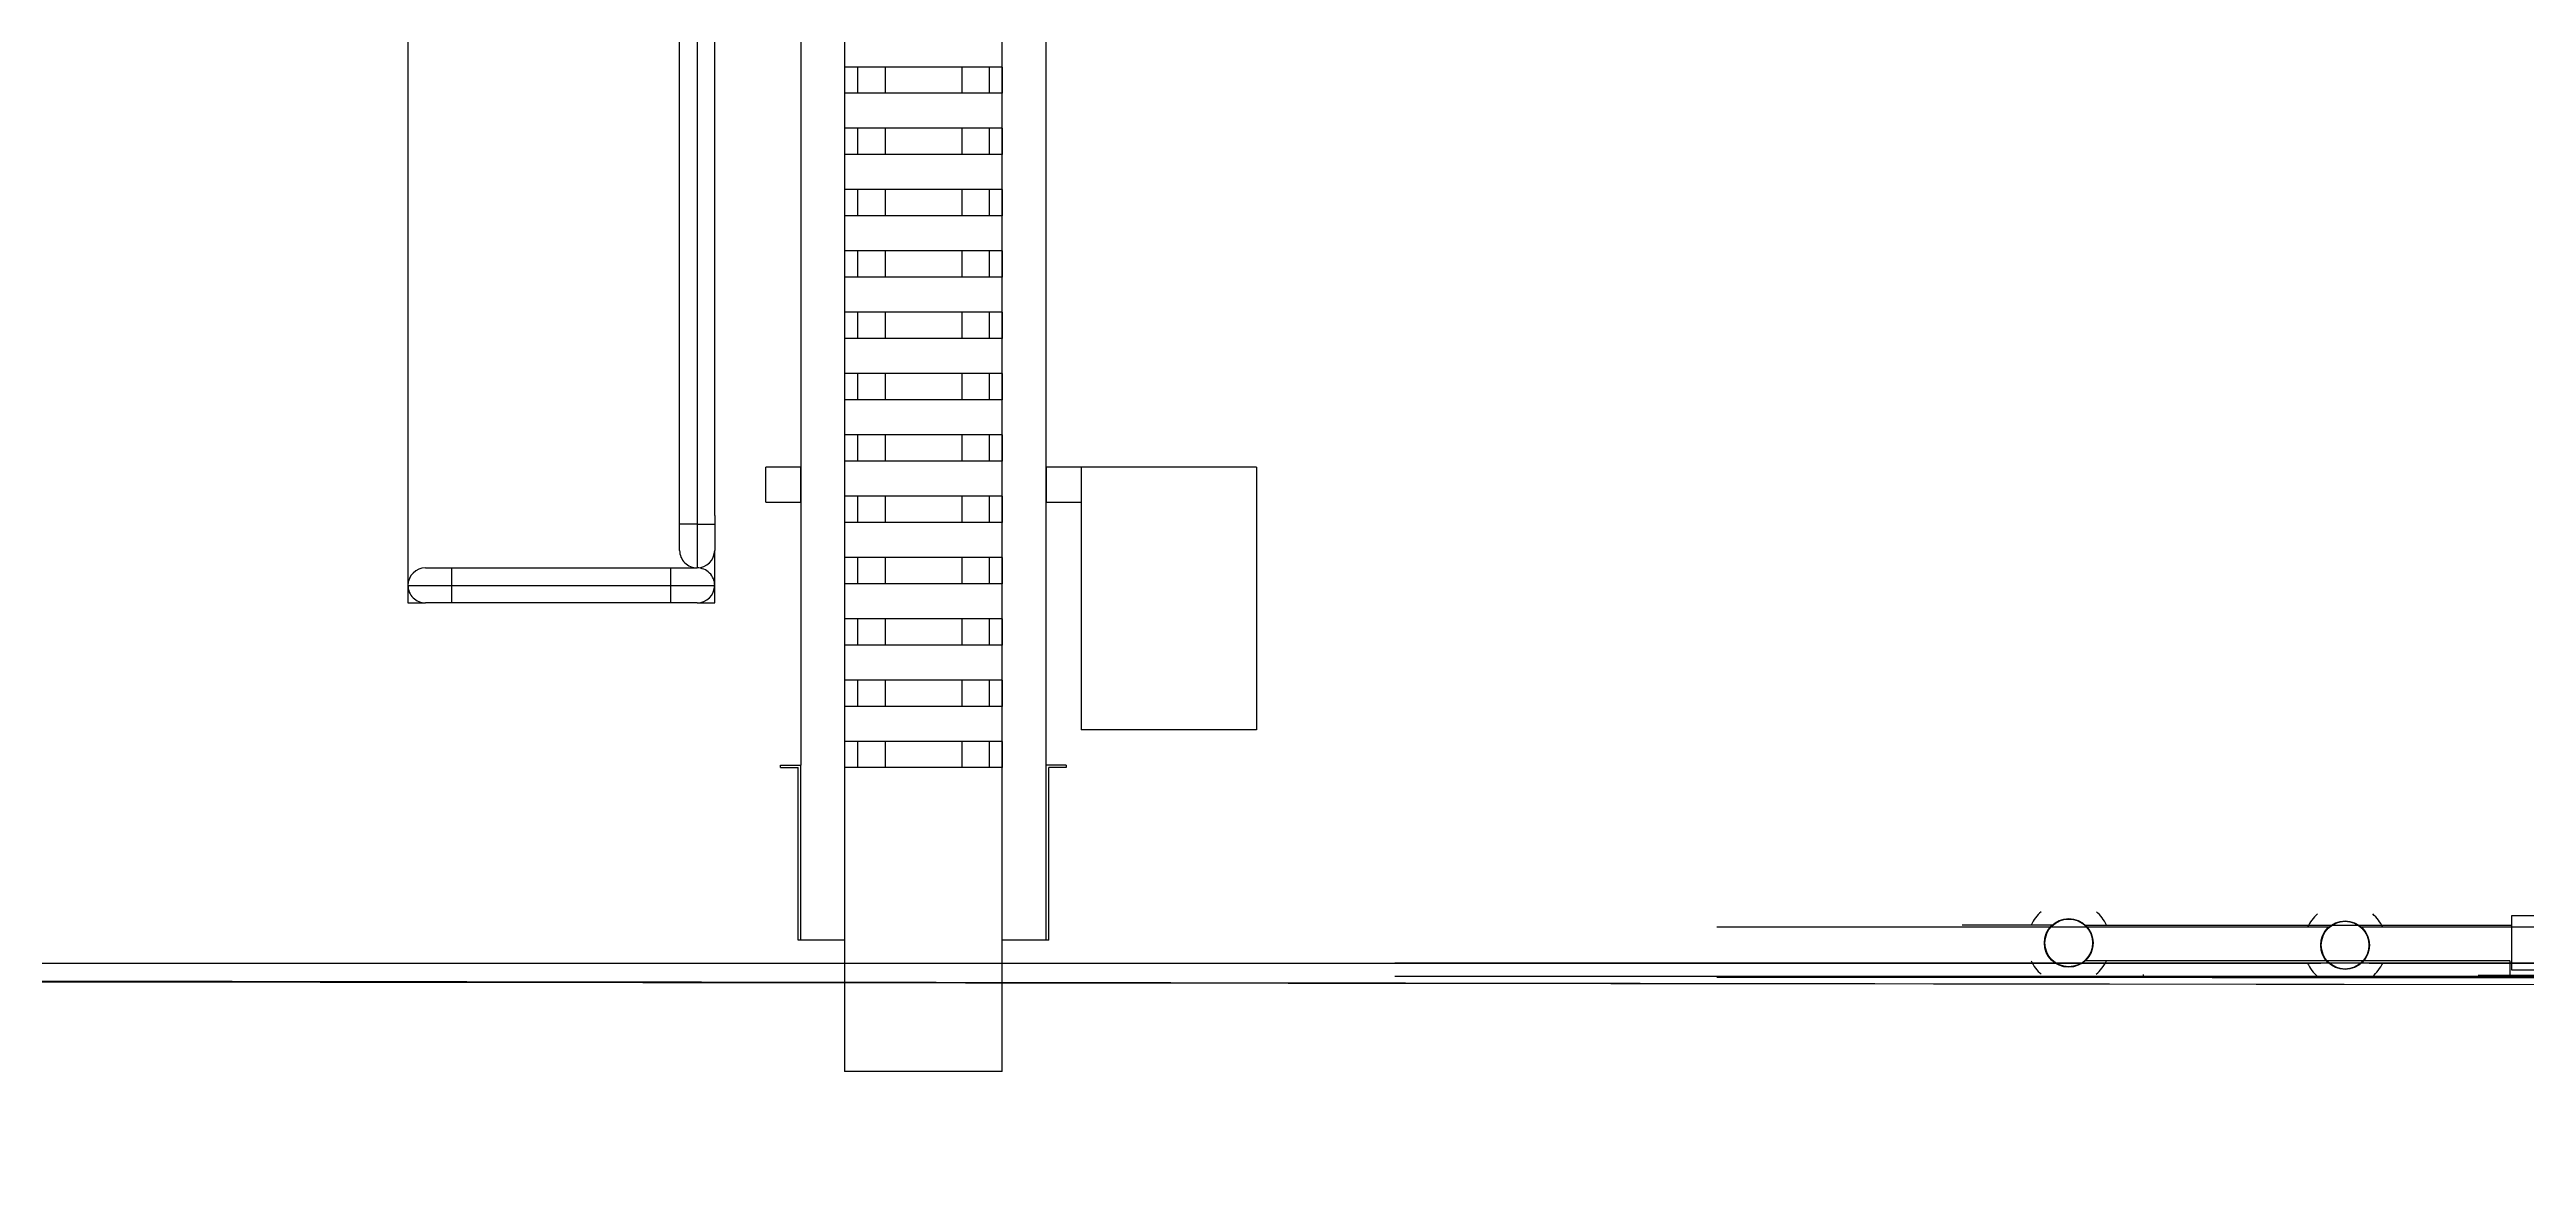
# Model space of a CAD drawing. Header units: inches. Extents: x -955375 to 106222, y -96450 to 64845.
# Drawn here: x 30813 to 33719, y 41893 to 43195 of the extents above; entities that cross this region are included whole.
import ezdxf

# ---------------------------------------------------------------- set-up
doc = ezdxf.new("R2010")
doc.units = ezdxf.units.IN
doc.header["$MEASUREMENT"] = 0
doc.linetypes.add('CONTINUA', pattern=[0])
doc.layers.add('ACHUTECH', color=24, linetype='Continuous', lineweight=18)
for name, color, linetype in [('DIBUJO', 2, 'Continuous'), ('Layer9', 7, 'Continuous'), ('maquinas', 7, 'Continuous')]:
    doc.layers.add(name, color=color, linetype=linetype)
doc.styles.get("Standard").update_dxf_attribs({"font": 'isocp2.shx'})
doc.dimstyles.new('SUPERPEQUEÑA', dxfattribs={"dimtxt": 0.1, "dimasz": 0.05, "dimexe": 0.1, "dimexo": 0.15, "dimgap": 0.05, "dimtad": 1, "dimzin": 0, "dimdsep": 46, "dimtxsty": 'Standard', "dimblk1": 'CRUZZ', "dimblk2": 'CRUZZ', "dimsah": 1, "dimcen": 0.03, "dimse1": 1, "dimse2": 1, "dimclrd": 109, "dimclre": 4, "dimclrt": 173, "dimadec": 0, "dimazin": 0, "dimtfac": 1, "dimtix": 1, "dimtmove": 1, "dimatfit": 3, "dimldrblk": 'CRUZZ', "dimfxl": 1, "dimtolj": 1, "dimtzin": 0, "dimlwd": -1, "dimarcsym": 0})

# ---------------------------------------------------------------- blocks, each defined once
blk = doc.blocks.new('CRUZ')
at = {"layer": 'DIBUJO', "color": 7, "lineweight": -3}
for p, q in [((-0.2, 0), (0.2, 0)), ((0, 0.2), (0, -0.2))]:
    blk.add_line(p, q, dxfattribs=at)
at = {"layer": 'DIBUJO', "color": 7, "lineweight": -3, "const_width": 0.05}
blk.add_lwpolyline([(0, 0, 1), (0, 0, 1)], format="xyb", close=True, dxfattribs=at)
blk = doc.blocks.new('CRUZZ')
at = {"layer": 'DIBUJO', "color": 3, "xscale": 10, "yscale": 10, "zscale": 10}
blk.add_blockref('CRUZ', (0, 0), dxfattribs=at)
blk = doc.blocks.new('*D209')
at = {"layer": 'ACHUTECH', "color": 7, "ltscale": 500, "transparency": 16777216}
blk.add_line((95544.1, 59153), (95544.1, 15079.3), dxfattribs=at)
at = {"layer": 'Defpoints', "color": 0, "linetype": 'CONTINUA', "ltscale": 500, "transparency": 16777216}
for p in [(30945.9, 59153.1), (85094.5, 15079.3), (95544.1, 15079.3)]:
    blk.add_point(p, dxfattribs=at)
at = {"layer": 'ACHUTECH', "color": 7, "linetype": 'CONTINUA', "ltscale": 500, "transparency": 16777216, "xscale": 0.05, "yscale": 0.05, "zscale": 0.05}
for p, rotation in [((95544.1, 59153.1), 90), ((95544.1, 15079.3), 270)]:
    blk.add_blockref('CRUZZ', p, dxfattribs=dict(at, rotation=rotation))
at = {"layer": 'ACHUTECH', "color": 7, "linetype": 'CONTINUA', "lineweight": 13, "ltscale": 500, "transparency": 16777216, "insert": (95544, 37116.2), "char_height": 0.15, "attachment_point": 5, "rotation": 90}
blk.add_mtext('\\A1;44073.80', dxfattribs=at)
blk = doc.blocks.new('ertyuiop')
at = {"layer": 'maquinas', "color": 3, "linetype": 'Continuous'}
for p, q in [((1016570.1, 78067.9, 1.1), (1016570.1, 78047.8, 1.1)), ((1018248.5, 78067.9, 1.1), (1016570.1, 78067.9, 1.1)), ((1016570.1, 78017.6, 1.1), (1016570.1, 78047.8, 1.1)), ((1016590.2, 78067.9, 1.1), (1016590.2, 78017.6, 1.1)), ((1016610.3, 78047.8, 1.1), (1016610.3, 78017.6, 1.1)), ((1016570.1, 78017.6, 1.1), (1016590.2, 78017.6, 1.1)), ((1016570.1, 78007.6, 1.1), (1016570.1, 78017.6, 1.1)), ((1016590.2, 78017.6, 1.1), (1016590.2, 77766.4, 1.1)), ((1016590.2, 78017.6, 1.1), (1016610.3, 78017.6, 1.1)), ((1016610.3, 78017.6, 1.1), (1016610.3, 78007.6, 1.1)), ((1016570.1, 77776.4, 1.1), (1016570.1, 78007.6, 1.1)), ((1016610.3, 78007.6, 1.1), (1016610.3, 77776.4, 1.1)), ((1016570.1, 77766.4, 1.1), (1016570.1, 77776.4, 1.1)), ((1016570.1, 77766.4, 1.1), (1016590.2, 77766.4, 1.1)), ((1016570.1, 77736.2, 1.1), (1016570.1, 77766.4, 1.1)), ((1016590.2, 77766.4, 1.1), (1016610.3, 77766.4, 1.1)), ((1016590.2, 77766.4, 1.1), (1016590.2, 77716.1, 1.1)), ((1016610.3, 77776.4, 1.1), (1016610.3, 77766.4, 1.1)), ((1016610.3, 77766.4, 1.1), (1016610.3, 77736.2, 1.1)), ((1016570.1, 77736.2, 1.1), (1016570.1, 77716.1, 1.1)), ((1016660.5, 77736.2, 1.1), (1016610.3, 77736.2, 1.1)), ((1016630.4, 77756.3, 1.1), (1016660.5, 77756.3, 1.1)), ((1016660.5, 77736.2, 1.1), (1016660.5, 77756.3, 1.1)), ((1016660.5, 77756.3, 1.1), (1016670.6, 77756.3, 1.1)), ((1016660.5, 77736.2, 1.1), (1016660.5, 77716.1, 1.1)), ((1018198.3, 77736.2, 1.1), (1016660.5, 77736.2, 1.1)), ((1016670.6, 77756.3, 1.1), (1018188.2, 77756.3, 1.1)), ((1016570.1, 77716.1, 1.1), (1016630.4, 77716.1, 1.1)), ((1016660.5, 77716.1, 1.1), (1016630.4, 77716.1, 1.1)), ((1016670.6, 77716.1, 1.1), (1016660.5, 77716.1, 1.1)), ((1016670.6, 77716.1, 1.1), (1018188.2, 77716.1, 1.1)), ((1016685.6, 77657.6, 1.1), (1016725.8, 77657.6, 1.1)), ((1016685.6, 77657.6, 1.1), (1016685.6, 77617.4, 1.1)), ((1016725.8, 77617.4, 1.1), (1016725.8, 77657.6, 1.1)), ((1016183.1, 77620.4, 1.1), (1016381.1, 77620.4, 1.1)), ((1016183.1, 77567.1, 1.1), (1016183.1, 77620.4, 1.1)), ((1016183.1, 77617.4, 1.1), (1016384.1, 77617.4, 1.1)), ((1016381.1, 77640.5, 1.1), (1016381.1, 77620.4, 1.1)), ((1016381.1, 77640.5, 1.1), (1016384.1, 77640.5, 1.1)), ((1016384.1, 77640.5, 1.1), (1016384.1, 77617.4, 1.1)), ((1019148, 77617.4, 1.1), (1016384.1, 77617.4, 1.1)), ((1016685.6, 77617.4, 1.1), (1016725.8, 77617.4, 1.1)), ((1019148, 77567.1, 1.1), (1016032.3, 77567.1, 1.1)), ((1016032.3, 77386.2, 1.1), (1016032.3, 77567.1, 1.1)), ((1016411.2, 77567.1, 1.1), (1016381.1, 77567.1, 1.1)), ((1016381.1, 77552.3, 1.1), (1016381.1, 77567.1, 1.1)), ((1016411.2, 77552.3, 1.1), (1016411.2, 77567.1, 1.1)), ((1016481.6, 77567.1, 1.1), (1016451.4, 77567.1, 1.1)), ((1016451.4, 77552.3, 1.1), (1016451.4, 77567.1, 1.1)), ((1016481.6, 77552.3, 1.1), (1016481.6, 77567.1, 1.1)), ((1016551.9, 77567.1, 1.1), (1016521.8, 77567.1, 1.1)), ((1016521.8, 77552.3, 1.1), (1016521.8, 77567.1, 1.1)), ((1016551.9, 77552.3, 1.1), (1016551.9, 77567.1, 1.1)), ((1016622.3, 77567.1, 1.1), (1016592.1, 77567.1, 1.1)), ((1016592.1, 77552.3, 1.1), (1016592.1, 77567.1, 1.1)), ((1016622.3, 77552.3, 1.1), (1016622.3, 77567.1, 1.1)), ((1016692.6, 77567.1, 1.1), (1016662.5, 77567.1, 1.1)), ((1016662.5, 77552.3, 1.1), (1016662.5, 77567.1, 1.1)), ((1016692.6, 77552.3, 1.1), (1016692.6, 77567.1, 1.1)), ((1016763, 77567.1, 1.1), (1016732.8, 77567.1, 1.1)), ((1016732.8, 77552.3, 1.1), (1016732.8, 77567.1, 1.1)), ((1016763, 77552.3, 1.1), (1016763, 77567.1, 1.1)), ((1016833.3, 77567.1, 1.1), (1016803.2, 77567.1, 1.1)), ((1016803.2, 77552.3, 1.1), (1016803.2, 77567.1, 1.1)), ((1016833.3, 77552.3, 1.1), (1016833.3, 77567.1, 1.1)), ((1016903.7, 77567.1, 1.1), (1016873.5, 77567.1, 1.1)), ((1016873.5, 77552.3, 1.1), (1016873.5, 77567.1, 1.1)), ((1016903.7, 77552.3, 1.1), (1016903.7, 77567.1, 1.1)), ((1016974.1, 77567.1, 1.1), (1016943.9, 77567.1, 1.1)), ((1016943.9, 77552.3, 1.1), (1016943.9, 77567.1, 1.1)), ((1016974.1, 77552.3, 1.1), (1016974.1, 77567.1, 1.1)), ((1017044.4, 77567.1, 1.1), (1017014.3, 77567.1, 1.1)), ((1017014.3, 77552.3, 1.1), (1017014.3, 77567.1, 1.1)), ((1017044.4, 77552.3, 1.1), (1017044.4, 77567.1, 1.1)), ((1017114.8, 77567.1, 1.1), (1017084.6, 77567.1, 1.1)), ((1017084.6, 77552.3, 1.1), (1017084.6, 77567.1, 1.1)), ((1017114.8, 77552.3, 1.1), (1017114.8, 77567.1, 1.1)), ((1017185.1, 77567.1, 1.1), (1017155, 77567.1, 1.1)), ((1017155, 77552.3, 1.1), (1017155, 77567.1, 1.1)), ((1017185.1, 77552.3, 1.1), (1017185.1, 77567.1, 1.1)), ((1016411.2, 77552.3, 1.1), (1016381.1, 77552.3, 1.1)), ((1016381.1, 77520.5, 1.1), (1016381.1, 77552.3, 1.1)), ((1016411.2, 77520.5, 1.1), (1016411.2, 77552.3, 1.1)), ((1016481.6, 77552.3, 1.1), (1016451.4, 77552.3, 1.1)), ((1016451.4, 77520.5, 1.1), (1016451.4, 77552.3, 1.1)), ((1016481.6, 77520.5, 1.1), (1016481.6, 77552.3, 1.1)), ((1016551.9, 77552.3, 1.1), (1016521.8, 77552.3, 1.1)), ((1016521.8, 77520.5, 1.1), (1016521.8, 77552.3, 1.1)), ((1016551.9, 77520.5, 1.1), (1016551.9, 77552.3, 1.1)), ((1016622.3, 77552.3, 1.1), (1016592.1, 77552.3, 1.1)), ((1016592.1, 77520.5, 1.1), (1016592.1, 77552.3, 1.1)), ((1016622.3, 77520.5, 1.1), (1016622.3, 77552.3, 1.1)), ((1016692.6, 77552.3, 1.1), (1016662.5, 77552.3, 1.1)), ((1016662.5, 77520.5, 1.1), (1016662.5, 77552.3, 1.1)), ((1016692.6, 77520.5, 1.1), (1016692.6, 77552.3, 1.1)), ((1016763, 77552.3, 1.1), (1016732.8, 77552.3, 1.1)), ((1016732.8, 77520.5, 1.1), (1016732.8, 77552.3, 1.1)), ((1016763, 77520.5, 1.1), (1016763, 77552.3, 1.1)), ((1016833.3, 77552.3, 1.1), (1016803.2, 77552.3, 1.1)), ((1016803.2, 77520.5, 1.1), (1016803.2, 77552.3, 1.1)), ((1016833.3, 77520.5, 1.1), (1016833.3, 77552.3, 1.1)), ((1016903.7, 77552.3, 1.1), (1016873.5, 77552.3, 1.1)), ((1016873.5, 77520.5, 1.1), (1016873.5, 77552.3, 1.1)), ((1016903.7, 77520.5, 1.1), (1016903.7, 77552.3, 1.1)), ((1016974.1, 77552.3, 1.1), (1016943.9, 77552.3, 1.1)), ((1016943.9, 77520.5, 1.1), (1016943.9, 77552.3, 1.1)), ((1016974.1, 77520.5, 1.1), (1016974.1, 77552.3, 1.1)), ((1017044.4, 77552.3, 1.1), (1017014.3, 77552.3, 1.1)), ((1017014.3, 77520.5, 1.1), (1017014.3, 77552.3, 1.1)), ((1017044.4, 77520.5, 1.1), (1017044.4, 77552.3, 1.1)), ((1017114.8, 77552.3, 1.1), (1017084.6, 77552.3, 1.1)), ((1017084.6, 77520.5, 1.1), (1017084.6, 77552.3, 1.1)), ((1017114.8, 77520.5, 1.1), (1017114.8, 77552.3, 1.1)), ((1017185.1, 77552.3, 1.1), (1017155, 77552.3, 1.1)), ((1017155, 77520.5, 1.1), (1017155, 77552.3, 1.1)), ((1017185.1, 77520.5, 1.1), (1017185.1, 77552.3, 1.1)), ((1016411.2, 77520.5, 1.1), (1016381.1, 77520.5, 1.1)), ((1016381.1, 77432.8, 1.1), (1016381.1, 77520.5, 1.1)), ((1016411.2, 77432.8, 1.1), (1016411.2, 77520.5, 1.1)), ((1016481.6, 77520.5, 1.1), (1016451.4, 77520.5, 1.1)), ((1016451.4, 77432.8, 1.1), (1016451.4, 77520.5, 1.1)), ((1016481.6, 77432.8, 1.1), (1016481.6, 77520.5, 1.1)), ((1016551.9, 77520.5, 1.1), (1016521.8, 77520.5, 1.1)), ((1016521.8, 77432.8, 1.1), (1016521.8, 77520.5, 1.1)), ((1016551.9, 77432.8, 1.1), (1016551.9, 77520.5, 1.1)), ((1016622.3, 77520.5, 1.1), (1016592.1, 77520.5, 1.1)), ((1016592.1, 77432.8, 1.1), (1016592.1, 77520.5, 1.1)), ((1016622.3, 77432.8, 1.1), (1016622.3, 77520.5, 1.1)), ((1016692.6, 77520.5, 1.1), (1016662.5, 77520.5, 1.1)), ((1016662.5, 77432.8, 1.1), (1016662.5, 77520.5, 1.1)), ((1016692.6, 77432.8, 1.1), (1016692.6, 77520.5, 1.1)), ((1016763, 77520.5, 1.1), (1016732.8, 77520.5, 1.1)), ((1016732.8, 77432.8, 1.1), (1016732.8, 77520.5, 1.1)), ((1016763, 77432.8, 1.1), (1016763, 77520.5, 1.1)), ((1016833.3, 77520.5, 1.1), (1016803.2, 77520.5, 1.1)), ((1016803.2, 77432.8, 1.1), (1016803.2, 77520.5, 1.1)), ((1016833.3, 77432.8, 1.1), (1016833.3, 77520.5, 1.1)), ((1016903.7, 77520.5, 1.1), (1016873.5, 77520.5, 1.1)), ((1016873.5, 77432.8, 1.1), (1016873.5, 77520.5, 1.1)), ((1016903.7, 77432.8, 1.1), (1016903.7, 77520.5, 1.1)), ((1016974.1, 77520.5, 1.1), (1016943.9, 77520.5, 1.1)), ((1016943.9, 77432.8, 1.1), (1016943.9, 77520.5, 1.1)), ((1016974.1, 77432.8, 1.1), (1016974.1, 77520.5, 1.1)), ((1017044.4, 77520.5, 1.1), (1017014.3, 77520.5, 1.1)), ((1017014.3, 77432.8, 1.1), (1017014.3, 77520.5, 1.1)), ((1017044.4, 77432.8, 1.1), (1017044.4, 77520.5, 1.1)), ((1017114.8, 77520.5, 1.1), (1017084.6, 77520.5, 1.1)), ((1017084.6, 77432.8, 1.1), (1017084.6, 77520.5, 1.1)), ((1017114.8, 77432.8, 1.1), (1017114.8, 77520.5, 1.1)), ((1017185.1, 77520.5, 1.1), (1017155, 77520.5, 1.1)), ((1017155, 77432.8, 1.1), (1017155, 77520.5, 1.1)), ((1017185.1, 77432.8, 1.1), (1017185.1, 77520.5, 1.1)), ((1016411.2, 77432.8, 1.1), (1016381.1, 77432.8, 1.1)), ((1016381.1, 77401.1, 1.1), (1016381.1, 77432.8, 1.1)), ((1016411.2, 77401.1, 1.1), (1016411.2, 77432.8, 1.1)), ((1016481.6, 77432.8, 1.1), (1016451.4, 77432.8, 1.1)), ((1016451.4, 77401.1, 1.1), (1016451.4, 77432.8, 1.1)), ((1016481.6, 77401.1, 1.1), (1016481.6, 77432.8, 1.1)), ((1016551.9, 77432.8, 1.1), (1016521.8, 77432.8, 1.1)), ((1016521.8, 77401.1, 1.1), (1016521.8, 77432.8, 1.1)), ((1016551.9, 77401.1, 1.1), (1016551.9, 77432.8, 1.1)), ((1016622.3, 77432.8, 1.1), (1016592.1, 77432.8, 1.1)), ((1016592.1, 77401.1, 1.1), (1016592.1, 77432.8, 1.1)), ((1016622.3, 77401.1, 1.1), (1016622.3, 77432.8, 1.1)), ((1016692.6, 77432.8, 1.1), (1016662.5, 77432.8, 1.1)), ((1016662.5, 77401.1, 1.1), (1016662.5, 77432.8, 1.1)), ((1016692.6, 77401.1, 1.1), (1016692.6, 77432.8, 1.1)), ((1016763, 77432.8, 1.1), (1016732.8, 77432.8, 1.1)), ((1016732.8, 77401.1, 1.1), (1016732.8, 77432.8, 1.1)), ((1016763, 77401.1, 1.1), (1016763, 77432.8, 1.1)), ((1016833.3, 77432.8, 1.1), (1016803.2, 77432.8, 1.1)), ((1016803.2, 77401.1, 1.1), (1016803.2, 77432.8, 1.1)), ((1016833.3, 77401.1, 1.1), (1016833.3, 77432.8, 1.1)), ((1016903.7, 77432.8, 1.1), (1016873.5, 77432.8, 1.1)), ((1016873.5, 77401.1, 1.1), (1016873.5, 77432.8, 1.1)), ((1016903.7, 77401.1, 1.1), (1016903.7, 77432.8, 1.1)), ((1016974.1, 77432.8, 1.1), (1016943.9, 77432.8, 1.1)), ((1016943.9, 77401.1, 1.1), (1016943.9, 77432.8, 1.1)), ((1016974.1, 77401.1, 1.1), (1016974.1, 77432.8, 1.1)), ((1017044.4, 77432.8, 1.1), (1017014.3, 77432.8, 1.1)), ((1017014.3, 77401.1, 1.1), (1017014.3, 77432.8, 1.1)), ((1017044.4, 77401.1, 1.1), (1017044.4, 77432.8, 1.1)), ((1017114.8, 77432.8, 1.1), (1017084.6, 77432.8, 1.1)), ((1017084.6, 77401.1, 1.1), (1017084.6, 77432.8, 1.1)), ((1017114.8, 77401.1, 1.1), (1017114.8, 77432.8, 1.1)), ((1017185.1, 77432.8, 1.1), (1017155, 77432.8, 1.1)), ((1017155, 77401.1, 1.1), (1017155, 77432.8, 1.1)), ((1017185.1, 77401.1, 1.1), (1017185.1, 77432.8, 1.1)), ((1016411.2, 77401.1, 1.1), (1016381.1, 77401.1, 1.1)), ((1016381.1, 77386.2, 1.1), (1016381.1, 77401.1, 1.1)), ((1016411.2, 77386.2, 1.1), (1016411.2, 77401.1, 1.1)), ((1016481.6, 77401.1, 1.1), (1016451.4, 77401.1, 1.1)), ((1016451.4, 77386.2, 1.1), (1016451.4, 77401.1, 1.1)), ((1016481.6, 77386.2, 1.1), (1016481.6, 77401.1, 1.1)), ((1016551.9, 77401.1, 1.1), (1016521.8, 77401.1, 1.1)), ((1016521.8, 77386.2, 1.1), (1016521.8, 77401.1, 1.1)), ((1016551.9, 77386.2, 1.1), (1016551.9, 77401.1, 1.1)), ((1016622.3, 77401.1, 1.1), (1016592.1, 77401.1, 1.1)), ((1016592.1, 77386.2, 1.1), (1016592.1, 77401.1, 1.1)), ((1016622.3, 77386.2, 1.1), (1016622.3, 77401.1, 1.1)), ((1016692.6, 77401.1, 1.1), (1016662.5, 77401.1, 1.1)), ((1016662.5, 77386.2, 1.1), (1016662.5, 77401.1, 1.1)), ((1016692.6, 77386.2, 1.1), (1016692.6, 77401.1, 1.1)), ((1016763, 77401.1, 1.1), (1016732.8, 77401.1, 1.1)), ((1016732.8, 77386.2, 1.1), (1016732.8, 77401.1, 1.1)), ((1016763, 77386.2, 1.1), (1016763, 77401.1, 1.1)), ((1016833.3, 77401.1, 1.1), (1016803.2, 77401.1, 1.1)), ((1016803.2, 77386.2, 1.1), (1016803.2, 77401.1, 1.1)), ((1016833.3, 77386.2, 1.1), (1016833.3, 77401.1, 1.1)), ((1016903.7, 77401.1, 1.1), (1016873.5, 77401.1, 1.1)), ((1016873.5, 77386.2, 1.1), (1016873.5, 77401.1, 1.1)), ((1016903.7, 77386.2, 1.1), (1016903.7, 77401.1, 1.1)), ((1016974.1, 77401.1, 1.1), (1016943.9, 77401.1, 1.1)), ((1016943.9, 77386.2, 1.1), (1016943.9, 77401.1, 1.1)), ((1016974.1, 77386.2, 1.1), (1016974.1, 77401.1, 1.1)), ((1017044.4, 77401.1, 1.1), (1017014.3, 77401.1, 1.1)), ((1017014.3, 77386.2, 1.1), (1017014.3, 77401.1, 1.1)), ((1017044.4, 77386.2, 1.1), (1017044.4, 77401.1, 1.1)), ((1017114.8, 77401.1, 1.1), (1017084.6, 77401.1, 1.1)), ((1017084.6, 77386.2, 1.1), (1017084.6, 77401.1, 1.1)), ((1017114.8, 77386.2, 1.1), (1017114.8, 77401.1, 1.1)), ((1017185.1, 77401.1, 1.1), (1017155, 77401.1, 1.1)), ((1017155, 77386.2, 1.1), (1017155, 77401.1, 1.1)), ((1017185.1, 77386.2, 1.1), (1017185.1, 77401.1, 1.1)), ((1016032.3, 77386.2, 1.1), (1019148, 77386.2, 1.1)), ((1016183.1, 77332.9, 1.1), (1016183.1, 77386.2, 1.1)), ((1016411.2, 77386.2, 1.1), (1016381.1, 77386.2, 1.1)), ((1016481.6, 77386.2, 1.1), (1016451.4, 77386.2, 1.1)), ((1016551.9, 77386.2, 1.1), (1016521.8, 77386.2, 1.1)), ((1016622.3, 77386.2, 1.1), (1016592.1, 77386.2, 1.1)), ((1016692.6, 77386.2, 1.1), (1016662.5, 77386.2, 1.1)), ((1016763, 77386.2, 1.1), (1016732.8, 77386.2, 1.1)), ((1016833.3, 77386.2, 1.1), (1016803.2, 77386.2, 1.1)), ((1016903.7, 77386.2, 1.1), (1016873.5, 77386.2, 1.1)), ((1016974.1, 77386.2, 1.1), (1016943.9, 77386.2, 1.1)), ((1017044.4, 77386.2, 1.1), (1017014.3, 77386.2, 1.1)), ((1017114.8, 77386.2, 1.1), (1017084.6, 77386.2, 1.1)), ((1017185.1, 77386.2, 1.1), (1017155, 77386.2, 1.1)), ((1016183.1, 77336, 1.1), (1016384.1, 77336, 1.1)), ((1016183.1, 77332.9, 1.1), (1016381.1, 77332.9, 1.1)), ((1016381.1, 77312.8, 1.1), (1016381.1, 77332.9, 1.1)), ((1016384.1, 77336, 1.1), (1019148, 77336, 1.1)), ((1016384.1, 77312.8, 1.1), (1016384.1, 77336, 1.1)), ((1016685.6, 77336, 1.1), (1016685.6, 77295.8, 1.1)), ((1016725.8, 77336, 1.1), (1016685.6, 77336, 1.1)), ((1016725.8, 77295.8, 1.1), (1016725.8, 77336, 1.1)), ((1016384.1, 77312.8, 1.1), (1016381.1, 77312.8, 1.1)), ((1016424.3, 77094.7, 1.1), (1016424.3, 77295.8, 1.1)), ((1016685.6, 77295.8, 1.1), (1016424.3, 77295.8, 1.1)), ((1016725.8, 77295.8, 1.1), (1016685.6, 77295.8, 1.1)), ((1016725.8, 77094.7, 1.1), (1016725.8, 77295.8, 1.1)), ((1016725.8, 77094.7, 1.1), (1016424.3, 77094.7, 1.1))]:
    blk.add_line(p, q, dxfattribs=at)
for centre, start, end in [((1016590.2, 78047.8, 1.1), 90, 180), ((1016590.2, 78047.8, 1.1), 0, 90), ((1016590.2, 77736.2, 1.1), 180, 270), ((1016590.2, 77736.2, 1.1), 270, 0), ((1016630.4, 77736.2, 1.1), 90, 180), ((1016630.4, 77736.2, 1.1), 180, 270)]:
    blk.add_arc(centre, 20.1, start, end, dxfattribs=at)
blk = doc.blocks.new('ja')
at = {"layer": 'Layer9', "color": 1}
for p, q in [((650.0928, -218.3208), (643.077, -218.3108)), ((650.0928, -218.3208), (643.077, -218.312)), ((650.0928, -218.3208), (643.077, -218.3136)), ((650.0928, -218.3208), (643.077, -218.3138)), ((650.0928, -218.3106), (649.9751, -218.3106)), ((650.0751, -218.3048), (650.0151, -218.3048))]:
    blk.add_line(p, q, dxfattribs=at)
for points in [[(649.5022, -218.2545), (649.503, -218.2545)], [(649.5381, -218.2545), (650.0123, -218.2545)], [(650.0123, -218.2438), (650.0751, -218.2438)], [(649.6796, -218.3118), (649.1297, -218.3118)]]:
    blk.add_lwpolyline(points, dxfattribs=at)
at = {"layer": 'maquinas', "color": 1, "linetype": 'Continuous'}
for p, q in [((649.7088, -218.257), (649.1297, -218.257)), ((649.5022, -218.2545), (649.4021, -218.2545)), ((649.809, -218.257), (649.7088, -218.257)), ((650.1897, -218.257), (649.8456, -218.257)), ((650.0123, -218.3048), (650.0123, -218.2438)), ((650.0101, -218.2943), (649.5381, -218.2943)), ((650.0101, -218.2943), (650.0101, -218.3093)), ((646.1504, -218.2968), (649.7091, -218.2968)), ((650.2697, -218.2968), (648.7724, -218.2968)), ((650.2695, -218.3118), (648.7724, -218.3118)), ((649.6796, -218.3131), (649.1297, -218.3127)), ((649.6036, -218.3106), (649.6036, -218.3093)), ((649.8097, -218.2968), (649.6795, -218.2968)), ((650.1426, -218.3118), (649.6796, -218.3118)), ((650.0917, -218.3131), (649.6796, -218.3131)), ((649.7091, -218.2968), (649.8004, -218.2968)), ((650.0917, -218.2968), (649.8448, -218.2968)), ((649.8542, -218.2968), (650.1189, -218.2968)), ((650.0151, -218.3048), (650.0123, -218.3048))]:
    blk.add_line(p, q, dxfattribs=at)
for centre, radius in [((649.5205, -218.2744), 0.027), ((649.5205, -218.2744), 0.027), ((649.5205, -218.2744), 0.0265), ((649.5205, -218.2744), 0.0265), ((649.8273, -218.2769), 0.027), ((649.8273, -218.2769), 0.027), ((649.8273, -218.2769), 0.0265), ((649.8273, -218.2769), 0.0265)]:
    blk.add_circle(centre, radius, dxfattribs=at)
for centre, start, end in [((649.5205, -218.2744), 131.4329, 154.5781), ((649.5205, -218.2744, 0.0003), 25.4219, 48.5671), ((649.8273, -218.2769), 131.4329, 154.5781), ((649.8273, -218.2769), 25.4219, 48.5671), ((649.5205, -218.2744, 0.0004), 205.4219, 228.8663), ((649.5205, -218.2744, 0.0003), 311.1328, 334.5781), ((649.8273, -218.2769), 205.4219, 228.874), ((649.8273, -218.2769), 311.126, 334.5781)]:
    blk.add_arc(centre, 0.0463, start, end, dxfattribs=at)

msp = doc.modelspace()

# ---------------------------------------------------------------- block references
at = {"layer": 'ACHUTECH', "color": 4, "linetype": 'CONTINUA', "lineweight": 13, "xscale": 1056.663139986875, "yscale": 1056.663139986875, "zscale": 1056.663139986875}
msp.add_blockref('ja', (-653142.237, 272788.41, -0.179), dxfattribs=at)
at = {"layer": 'Layer9', "xscale": 1.022831221183081, "yscale": 1.022831221183081, "zscale": 1.022831221183081, "rotation": 89.99999999999999}
msp.add_blockref('ertyuiop', (111084.063, -997234.662, -1.125), dxfattribs=at)

# ---------------------------------------------------------------- dimensions: what is measured, and where the dimension line sits
at = {"layer": 'ACHUTECH', "color": 7, "linetype": 'CONTINUA', "lineweight": 13, "ltscale": 500}
dim = msp.add_linear_dim(base=(95544.065, 15079.287), p1=(30945.851, 59153.085), p2=(85094.536, 15079.287), angle=90, dimstyle='SUPERPEQUEÑA', override={"dimtxt": 0.15, "dimgap": 0.02, "dimclrd": 7, "dimclrt": 7, "dimfxl": 0.2}, dxfattribs=at)
dim.commit()
dim.dimension.update_dxf_attribs({"geometry": '*D209', "text_midpoint": (95543.97, 37116.186)})

doc.saveas('drawing.dxf')
